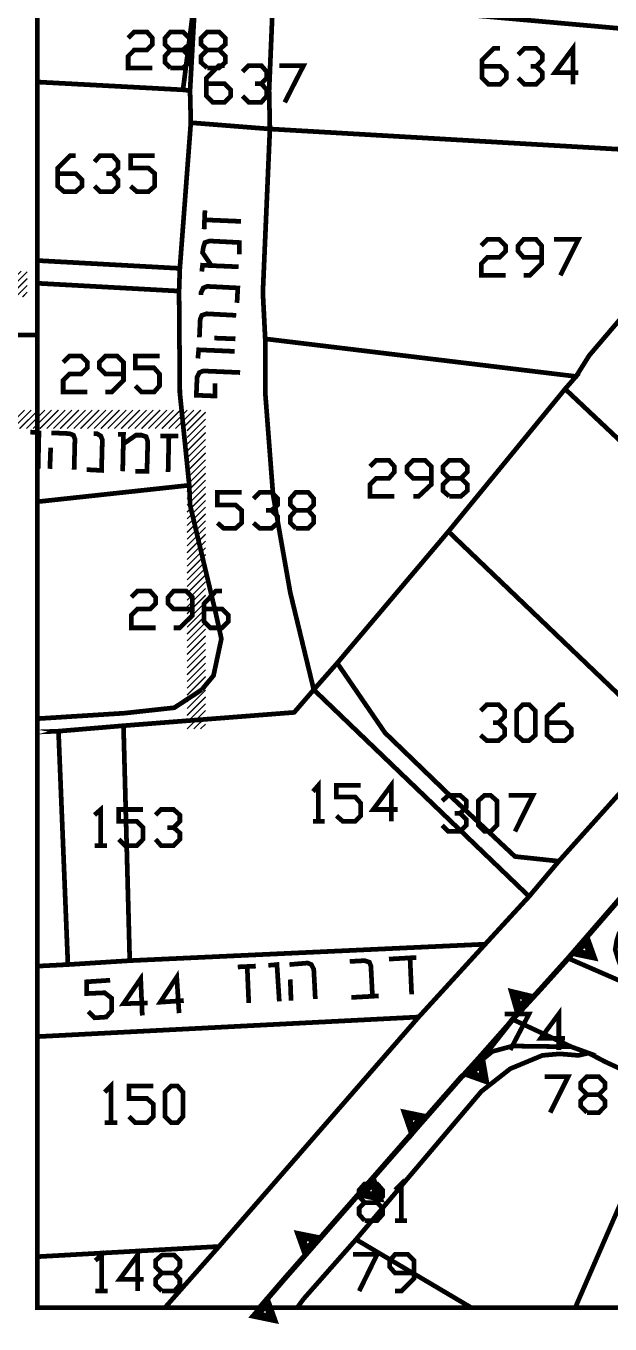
# Model space of a CAD drawing. Extents: x -6935 to 6681, y -4073 to 3778.
# Drawn here: x 3238 to 3969, y -1385 to 240 of the extents above; entities that cross this region are included whole.
import ezdxf

# ---------------------------------------------------------------- set-up
doc = ezdxf.new("R2010")
doc.units = 0
doc.header["$MEASUREMENT"] = 0
doc.layers.add('blue', color=160, linetype='Continuous', lineweight=0)

# ---------------------------------------------------------------- blocks, each defined once
blk = doc.blocks.new('Map')
at = {"color": 0, "const_width": 0.01}
for points in [[(16.83329, 4.59836), (16.83329, 8.27669), (12.09994, 8.27669), (12.09994, 4.59836), (16.83329, 4.59836)], [(16.83329, 4.59836), (16.83329, 8.27669), (12.09994, 8.27669), (12.09994, 4.59836), (16.83329, 4.59836)], [(12.62995, 7.60666), (12.6416, 7.60834), (13.09332, 7.58501), (13.33828, 7.56998), (13.79498, 7.54334), (13.81332, 7.27832), (12.60163, 7.38666), (12.62995, 7.60666)], [(12.42498, 7.18837), (12.40995, 7.19), (12.43664, 7.39833), (12.42498, 7.18837)], [(12.42666, 7.12001), (12.42498, 7.18837), (12.43664, 7.39833), (12.60163, 7.38666), (12.59332, 7.18837), (12.59495, 7.10666), (12.42666, 7.12001)], [(13.81332, 7.27832), (13.62831, 7.04666), (12.59495, 7.10666), (12.59332, 7.18837), (12.60163, 7.38666), (13.81332, 7.27832)], [(13.40995, 6.78337), (13.27496, 6.625), (13.24664, 6.58002), (12.58496, 6.66), (12.57998, 6.75836), (12.59495, 7.10666), (13.62831, 7.04666), (13.40995, 6.78337)], [(13.91662, 6.13336), (13.93995, 6.12001), (14.52995, 6.79834), (14.55166, 6.80333), (14.5783, 6.81169), (14.2333, 6.41498), (13.96328, 6.10834), (13.35499, 5.41498), (13.33828, 5.39502), (13.33328, 5.38), (13.32998, 5.36002), (13.33664, 5.33833), (13.34831, 5.30832), (13.38331, 5.27501), (13.22999, 5.34169), (13.91662, 6.13336)], [(13.88662, 6.35336), (13.68164, 6.12169), (13.22331, 6.55333), (13.24664, 6.58002), (13.27496, 6.625), (13.40995, 6.78337), (13.88662, 6.35336)], [(12.73828, 5.97), (12.68832, 5.91336), (12.6383, 6.12001), (12.60163, 6.32834), (12.58496, 6.54666), (12.58496, 6.66), (13.24664, 6.58002), (13.22331, 6.55333), (12.97494, 6.25), (12.73828, 5.97)], [(13.70498, 6.10504), (13.43995, 5.80501), (12.97494, 6.25), (13.22331, 6.55333), (13.68164, 6.12169), (13.70498, 6.10504)], [(13.11666, 5.55832), (12.9866, 5.68001), (12.83996, 5.82166), (12.73828, 5.97), (12.97494, 6.25), (13.43995, 5.80501), (13.20996, 5.54834), (13.11666, 5.55832)], [(13.20996, 5.54834), (13.14666, 5.47336), (12.68832, 5.91336), (12.73828, 5.97), (12.83996, 5.82166), (12.9866, 5.68001), (13.11666, 5.55832), (13.20996, 5.54834)], [(13.14666, 5.47336), (13.05328, 5.37169), (12.29662, 5.33669), (12.28332, 5.83669), (12.64666, 5.86501), (12.68832, 5.91336), (13.14666, 5.47336)], [(13.13331, 5.80501), (13.11996, 5.81668), (13.11996, 5.86833), (13.13331, 5.88168), (13.14666, 5.88168), (13.15995, 5.86833), (13.15995, 5.81668), (13.14666, 5.80501), (13.13331, 5.80501)], [(12.09994, 5.82334), (12.14498, 5.82504), (12.09994, 5.82334)], [(12.29662, 5.33669), (12.16499, 5.32834), (12.14498, 5.82504), (12.28332, 5.83669), (12.29662, 5.33669)], [(13.05166, 5.61165), (13.03831, 5.625), (13.03831, 5.6767), (13.05166, 5.68837), (13.06495, 5.68837), (13.0783, 5.6767), (13.0783, 5.625), (13.06495, 5.61165), (13.05166, 5.61165)], [(13.23828, 5.35168), (13.26998, 5.38834), (13.28663, 5.34169), (13.23828, 5.35168)], [(13.2683, 5.38168), (13.27995, 5.34668), (13.24496, 5.35336), (13.2683, 5.38168)], [(13.2666, 5.37332), (13.27496, 5.35168), (13.25163, 5.35666), (13.2666, 5.37332)], [(13.26498, 5.3667), (13.2683, 5.35666), (13.25999, 5.35834), (13.26498, 5.3667)], [(13.15664, 5.26004), (13.12164, 5.22498), (13.1083, 5.2717), (13.15664, 5.26004)], [(13.12333, 5.23166), (13.11328, 5.26665), (13.14828, 5.25836), (13.12333, 5.23166)], [(13.12663, 5.24001), (13.11996, 5.26166), (13.1416, 5.25668), (13.12663, 5.24001)], [(13.12831, 5.24669), (13.12495, 5.255), (13.13331, 5.25336), (13.12831, 5.24669)], [(13.1116, 5.21169), (13.2366, 5.15332), (13.1116, 5.155), (13.06831, 5.14334), (13.00331, 5.09001), (13.03495, 5.125), (13.1116, 5.21169)], [(13.00999, 5.095), (13.0483, 5.12668), (13.05664, 5.07834), (13.00999, 5.095)], [(13.04498, 5.12001), (13.05166, 5.08333), (13.0183, 5.09668), (13.04498, 5.12001)], [(13.0433, 5.11165), (13.04662, 5.09001), (13.02496, 5.09836), (13.0433, 5.11165)], [(13.03999, 5.10504), (13.04162, 5.09668), (13.03332, 5.09836), (13.03999, 5.10504)], [(12.38499, 4.9917), (12.37164, 5.005), (12.37164, 5.05669), (12.38499, 5.06998), (12.39828, 5.06998), (12.40995, 5.05669), (12.40995, 5.005), (12.39828, 4.9917), (12.38499, 4.9917)], [(12.92828, 5.005), (12.89666, 4.96669), (12.87995, 5.01502), (12.92828, 5.005)], [(12.89828, 4.97498), (12.88662, 5.01004), (12.92162, 5.00168), (12.89828, 4.97498)], [(12.89828, 4.98334), (12.8916, 5.00336), (12.91331, 5), (12.89828, 4.98334)], [(12.89996, 4.99001), (12.89828, 4.99832), (12.90664, 4.99669), (12.89996, 4.99001)], [(12.78332, 4.83833), (12.81495, 4.875), (12.83166, 4.82834), (12.78332, 4.83833)], [(12.81332, 4.86833), (12.82499, 4.83333), (12.78999, 4.84169), (12.81332, 4.86833)], [(12.81332, 4.86002), (12.81994, 4.83833), (12.7983, 4.84337), (12.81332, 4.86002)], [(12.81164, 4.85336), (12.81332, 4.84337), (12.80496, 4.84668), (12.81164, 4.85336)], [(12.7033, 4.74669), (12.66998, 4.71001), (12.65327, 4.75668), (12.7033, 4.74669)], [(12.67162, 4.71669), (12.65995, 4.75168), (12.69494, 4.74333), (12.67162, 4.71669)], [(12.6733, 4.72498), (12.66499, 4.74669), (12.68832, 4.7417), (12.6733, 4.72498)], [(12.67498, 4.73166), (12.67162, 4.7417), (12.67996, 4.73833), (12.67498, 4.73166)], [(12.55827, 4.58002), (12.58996, 4.6167), (12.60662, 4.56998), (12.55827, 4.58002)], [(12.58828, 4.61002), (12.59994, 4.57504), (12.56495, 4.58165), (12.58828, 4.61002)], [(12.58664, 4.60168), (12.59495, 4.58002), (12.57162, 4.58501), (12.58664, 4.60168)], [(12.58496, 4.595), (12.58828, 4.58501), (12.57998, 4.58669), (12.58496, 4.595)]]:
    blk.add_lwpolyline(points, close=True, dxfattribs=at)
at = {"color": 0}
for points, const_width in [([(12.57331, 4.59836), (12.62495, 4.65837), (13.00331, 5.09001), (13.03999, 5.12001), (13.06164, 5.14833), (13.1116, 5.21169), (13.16998, 5.27501), (13.22999, 5.34169), (13.91662, 6.13336), (14.49833, 6.78668), (14.52995, 6.79834), (14.55166, 6.80333), (14.5783, 6.81169), (15.37995, 7.08002), (15.69331, 7.18501), (15.99664, 7.285), (16.26498, 7.37169), (16.28999, 7.38), (16.31495, 7.38666), (16.83329, 8.27669)], 0.011667), ([(16.83329, 8.27669), (16.31495, 7.38666), (16.28999, 7.38), (16.26498, 7.37169), (15.99664, 7.285), (15.69331, 7.18501), (15.37995, 7.08002), (14.5783, 6.81169), (14.55166, 6.80333), (14.52995, 6.79834), (14.49833, 6.78668), (13.91662, 6.13336), (13.22999, 5.34169), (13.16998, 5.27501), (13.1116, 5.21169), (13.03495, 5.125), (13.00331, 5.09001), (12.62495, 4.65837)], 0.01), ([(12.4866, 4.72836), (12.91163, 5.21669), (13.05328, 5.37169), (13.14666, 5.47336), (13.20996, 5.54834), (13.43995, 5.80501), (13.70498, 6.10504), (14.38998, 6.86333), (14.54662, 7.53337), (14.57499, 7.64833), (14.64666, 8.00836)], 0.01), ([(14.79498, 7.98502), (14.49833, 6.78668), (13.91662, 6.13336), (13.22999, 5.34169)], 0.01), ([(12.44662, 7.61501), (12.43664, 7.39833), (12.40995, 7.19)], 0.01), ([(12.62495, 4.65837), (13.00331, 5.09001), (13.03495, 5.125), (13.1116, 5.21169), (13.16998, 5.27501), (13.22999, 5.34169), (13.91662, 6.13336), (14.49833, 6.78668), (14.52995, 6.79834), (14.55166, 6.80333), (14.5783, 6.81169), (15.37995, 7.08002), (15.69331, 7.18501), (15.99664, 7.285), (16.26498, 7.37169), (16.28999, 7.38), (16.31495, 7.38666), (16.81164, 7.54834)], 0.01), ([(12.2933, 7.30002), (12.30664, 7.31337), (12.33328, 7.31337), (12.34495, 7.30002), (12.34495, 7.28668), (12.33328, 7.27501), (12.30664, 7.27501), (12.2933, 7.26166), (12.2933, 7.23665), (12.34495, 7.23665)], 0.01), ([(12.38331, 7.23665), (12.37164, 7.24832), (12.37164, 7.26166), (12.38331, 7.27501), (12.40995, 7.27501), (12.4233, 7.28668), (12.4233, 7.30002), (12.40995, 7.31337), (12.38331, 7.31337), (12.37164, 7.30002), (12.37164, 7.28668), (12.38331, 7.27501)], 0.01), ([(12.46164, 7.23665), (12.44831, 7.24832), (12.44831, 7.26166), (12.46164, 7.27501), (12.4866, 7.27501), (12.49995, 7.28668), (12.49995, 7.30002), (12.4866, 7.31337), (12.46164, 7.31337), (12.44831, 7.30002), (12.44831, 7.28668), (12.46164, 7.27501)], 0.01), ([(13.25163, 7.22668), (13.20162, 7.22668), (13.23998, 7.27832), (13.23998, 7.20166)], 0.01), ([(12.40995, 7.27501), (12.4233, 7.26166), (12.4233, 7.24832), (12.40995, 7.23665), (12.38331, 7.23665)], 0.01), ([(12.4866, 7.27501), (12.49995, 7.26166), (12.49995, 7.24832), (12.4866, 7.23665), (12.46164, 7.23665)], 0.01), ([(13.04662, 7.24001), (13.08496, 7.24001), (13.09831, 7.22668), (13.09831, 7.21501), (13.08496, 7.20166), (13.05996, 7.20166), (13.04662, 7.21501), (13.04662, 7.25336), (13.07162, 7.27832), (13.08496, 7.27832)], 0.01), ([(13.12333, 7.26502), (13.13662, 7.27832), (13.16163, 7.27832), (13.17498, 7.26502), (13.17498, 7.25336), (13.16163, 7.24001), (13.14996, 7.24001)], 0.01), ([(12.45996, 7.20334), (12.49833, 7.20334), (12.51162, 7.19), (12.51162, 7.1767), (12.49833, 7.16336), (12.47331, 7.16336), (12.45996, 7.1767), (12.45996, 7.21501), (12.4866, 7.2417), (12.49833, 7.2417)], 0.01), ([(12.53663, 7.22836), (12.54998, 7.2417), (12.57662, 7.2417), (12.58828, 7.22836), (12.58828, 7.21501), (12.57662, 7.20334), (12.56332, 7.20334)], 0.01), ([(12.61498, 7.2417), (12.66662, 7.2417), (12.62663, 7.16336)], 0.01), ([(13.16163, 7.24001), (13.17498, 7.22668), (13.17498, 7.21501), (13.16163, 7.20166), (13.13662, 7.20166), (13.12333, 7.21501)], 0.01), ([(12.40995, 7.19), (12.09994, 7.20665)], 0.01), ([(12.09994, 7.20665), (12.40995, 7.19)], 0.01), ([(12.40995, 7.19), (12.42498, 7.18837), (12.42666, 7.12001), (12.40327, 6.81001)], 0.01), ([(12.57662, 7.20334), (12.58828, 7.19), (12.58828, 7.1767), (12.57662, 7.16336), (12.54998, 7.16336), (12.53663, 7.1767)], 0.01), ([(12.44999, 5.91336), (12.47494, 5.94336), (12.49166, 6.0217), (12.47999, 6.07504), (12.42498, 6.30669), (12.4233, 6.34836), (12.40327, 6.54502), (12.40164, 6.76166), (12.40327, 6.81001), (12.42666, 7.12001), (12.59495, 7.10666), (12.57998, 6.75836), (12.58496, 6.66), (12.58496, 6.54666), (12.60163, 6.32834), (12.6383, 6.12001), (12.68832, 5.91336), (12.64666, 5.86501), (12.28332, 5.83669), (12.14498, 5.82504)], 0.01), ([(12.1433, 7.01166), (12.18164, 7.01166), (12.19494, 6.99832), (12.19494, 6.98502), (12.18164, 6.97336), (12.15664, 6.97336), (12.1433, 6.98502), (12.1433, 7.02333), (12.16998, 7.05002), (12.18164, 7.05002)], 0.01), ([(12.22163, 7.03668), (12.2333, 7.05002), (12.25999, 7.05002), (12.27166, 7.03668), (12.27166, 7.02333), (12.25999, 7.01166), (12.24664, 7.01166)], 0.01), ([(12.2983, 6.98502), (12.31164, 6.97336), (12.33664, 6.97336), (12.34994, 6.98502), (12.34994, 7.01166), (12.33664, 7.02333), (12.2983, 7.02333), (12.2983, 7.05002), (12.34994, 7.05002)], 0.01), ([(12.25999, 7.01166), (12.27166, 6.99832), (12.27166, 6.98502), (12.25999, 6.97336), (12.2333, 6.97336), (12.22163, 6.98502)], 0.01), ([(12.45498, 6.89334), (12.45666, 6.93332)], 0.01), ([(12.45498, 6.91336), (12.53332, 6.91)], 0.01), ([(12.52995, 6.84001), (12.52995, 6.86501), (12.46664, 6.86833), (12.45666, 6.86501), (12.4533, 6.85504), (12.45162, 6.84337), (12.46995, 6.81668)], 0.01), ([(13.04498, 6.85834), (13.05827, 6.87169), (13.08328, 6.87169), (13.09663, 6.85834), (13.09663, 6.84668), (13.08328, 6.83333), (13.05827, 6.83333), (13.04498, 6.81998), (13.04498, 6.79502), (13.09663, 6.79502)], 0.01), ([(13.13499, 6.79502), (13.14828, 6.79502), (13.1733, 6.81998), (13.1733, 6.85834), (13.16163, 6.87169), (13.13499, 6.87169), (13.12333, 6.85834), (13.12333, 6.84668), (13.13499, 6.83333), (13.1733, 6.83333)], 0.01), ([(13.19999, 6.87169), (13.25163, 6.87169), (13.21328, 6.79502)], 0.01), ([(12.09994, 6.82666), (12.40327, 6.81001)], 0.01), ([(12.40327, 6.81001), (12.09994, 6.82666)], 0.01), ([(12.40327, 6.81001), (12.40164, 6.76166)], 0.01), ([(12.44999, 6.80333), (12.45162, 6.81668), (12.52827, 6.81337)], 0.01), ([(12.09994, 6.77832), (12.40164, 6.76166)], 0.01), ([(12.40164, 6.76166), (12.09994, 6.77832)], 0.01), ([(12.52496, 6.73665), (12.52664, 6.76834), (12.46164, 6.7717), (12.4533, 6.76834), (12.44831, 6.75836), (12.44831, 6.75336)], 0.01), ([(12.40164, 6.76166), (12.40327, 6.54502), (12.4233, 6.34836)], 0.01), ([(12.52328, 6.71001), (12.45996, 6.71333), (12.44999, 6.71001), (12.44662, 6.70166), (12.44494, 6.66336)], 0.01), ([(12.09994, 6.66834), (11.75663, 6.66834)], 0.01), ([(12.52166, 6.66), (12.47663, 6.66168)], 0.01), ([(12.44163, 6.61833), (12.44331, 6.63666), (12.51998, 6.63336)], 0.01), ([(12.15495, 6.61002), (12.1683, 6.62332), (12.19331, 6.62332), (12.20666, 6.61002), (12.20666, 6.59836), (12.19331, 6.58501), (12.1683, 6.58501), (12.15495, 6.57166), (12.15495, 6.54666), (12.20666, 6.54666)], 0.01), ([(12.24496, 6.54666), (12.25831, 6.54666), (12.28332, 6.57166), (12.28332, 6.61002), (12.26998, 6.62332), (12.24496, 6.62332), (12.23162, 6.61002), (12.23162, 6.59836), (12.24496, 6.58501), (12.28332, 6.58501)], 0.01), ([(12.30827, 6.56001), (12.32162, 6.54666), (12.34831, 6.54666), (12.35998, 6.56001), (12.35998, 6.58501), (12.34831, 6.59836), (12.30827, 6.59836), (12.30827, 6.62332), (12.35998, 6.62332)], 0.01), ([(12.53164, 6.58833), (12.4533, 6.59169), (12.44494, 6.58833), (12.43995, 6.57834), (12.43832, 6.53998), (12.47831, 6.53836), (12.47831, 6.565)], 0.01), ([(12.08496, 6.46169), (12.10331, 6.46001), (12.10163, 6.38336)], 0.01), ([(12.17828, 6.38168), (12.17996, 6.44666), (12.17666, 6.45502), (12.1683, 6.45833), (12.12995, 6.46001)], 0.01), ([(12.20498, 6.38168), (12.2366, 6.38), (12.23828, 6.44498), (12.23498, 6.45334), (12.22663, 6.45833), (12.21995, 6.45833)], 0.01), ([(12.27166, 6.45665), (12.28332, 6.45665), (12.28164, 6.37836)], 0.01), ([(12.30827, 6.37836), (12.33328, 6.37836), (12.33496, 6.44168), (12.33166, 6.45166), (12.32162, 6.45502), (12.30996, 6.45502), (12.28332, 6.43669)], 0.01), ([(12.3616, 6.45334), (12.39996, 6.45334)], 0.01), ([(12.37995, 6.45334), (12.37831, 6.37668)], 0.01), ([(12.12663, 6.38336), (12.12831, 6.42833)], 0.01), ([(12.80827, 6.38834), (12.82162, 6.40169), (12.84831, 6.40169), (12.85998, 6.38834), (12.85998, 6.37668), (12.84831, 6.36333), (12.82162, 6.36333), (12.80827, 6.34998), (12.80827, 6.32504), (12.85998, 6.32504)], 0.01), ([(12.89996, 6.32504), (12.91163, 6.32504), (12.93832, 6.34998), (12.93832, 6.38834), (12.92498, 6.40169), (12.89996, 6.40169), (12.88662, 6.38834), (12.88662, 6.37668), (12.89996, 6.36333), (12.93832, 6.36333)], 0.01), ([(12.97663, 6.32504), (12.96328, 6.33669), (12.96328, 6.34998), (12.97663, 6.36333), (13.00163, 6.36333), (13.01498, 6.37668), (13.01498, 6.38834), (13.00163, 6.40169), (12.97663, 6.40169), (12.96328, 6.38834), (12.96328, 6.37668), (12.97663, 6.36333)], 0.01), ([(13.00163, 6.36333), (13.01498, 6.34998), (13.01498, 6.33669), (13.00163, 6.32504), (12.97663, 6.32504)], 0.01), ([(12.4233, 6.34836), (12.09994, 6.31337)], 0.01), ([(12.09994, 6.31337), (12.4233, 6.34836)], 0.01), ([(12.4233, 6.34836), (12.42498, 6.30669), (12.47999, 6.07504), (12.49166, 6.0217), (12.47494, 5.94336), (12.44999, 5.91336)], 0.01), ([(12.4833, 6.26834), (12.49664, 6.25668), (12.52166, 6.25668), (12.53495, 6.26834), (12.53495, 6.29502), (12.52166, 6.30669), (12.4833, 6.30669), (12.4833, 6.33333), (12.53495, 6.33333)], 0.01), ([(12.55996, 6.31998), (12.57331, 6.33333), (12.59831, 6.33333), (12.6116, 6.31998), (12.6116, 6.30669), (12.59831, 6.29502), (12.58664, 6.29502)], 0.01), ([(12.64996, 6.25668), (12.6383, 6.26834), (12.6383, 6.28168), (12.64996, 6.29502), (12.67666, 6.29502), (12.68832, 6.30669), (12.68832, 6.31998), (12.67666, 6.33333), (12.64996, 6.33333), (12.6383, 6.31998), (12.6383, 6.30669), (12.64996, 6.29502)], 0.01), ([(12.59831, 6.29502), (12.6116, 6.28168), (12.6116, 6.26834), (12.59831, 6.25668), (12.57331, 6.25668), (12.55996, 6.26834)], 0.01), ([(12.67666, 6.29502), (12.68832, 6.28168), (12.68832, 6.26834), (12.67666, 6.25668), (12.64996, 6.25668)], 0.01), ([(12.29998, 6.11002), (12.31332, 6.12332), (12.33996, 6.12332), (12.35163, 6.11002), (12.35163, 6.09668), (12.33996, 6.08501), (12.31332, 6.08501), (12.29998, 6.07166), (12.29998, 6.04502), (12.35163, 6.04502)], 0.01), ([(12.38998, 6.04502), (12.40327, 6.04502), (12.42996, 6.07166), (12.42996, 6.11002), (12.41662, 6.12332), (12.38998, 6.12332), (12.37831, 6.11002), (12.37831, 6.09668), (12.38998, 6.08501), (12.42996, 6.08501)], 0.01), ([(12.45498, 6.08501), (12.49328, 6.08501), (12.50663, 6.07166), (12.50663, 6.05832), (12.49328, 6.04502), (12.46832, 6.04502), (12.45498, 6.05832), (12.45498, 6.09668), (12.47999, 6.12332), (12.49328, 6.12332)], 0.01), ([(12.28495, 5.86333), (12.3916, 5.875), (12.44999, 5.91336)], 0.01), ([(12.44999, 5.91336), (12.3916, 5.875), (12.28495, 5.86333)], 0.01), ([(13.0433, 5.86833), (13.05664, 5.88168), (13.08166, 5.88168), (13.09495, 5.86833), (13.09495, 5.85666), (13.08166, 5.84337), (13.06994, 5.84337)], 0.01), ([(13.18496, 5.84337), (13.22331, 5.84337), (13.2366, 5.83002), (13.2366, 5.81668), (13.22331, 5.80501), (13.19831, 5.80501), (13.18496, 5.81668), (13.18496, 5.85666), (13.21164, 5.88168), (13.22331, 5.88168)], 0.01), ([(12.09994, 5.85168), (12.28495, 5.86333)], 0.01), ([(12.28495, 5.86333), (12.09994, 5.85168)], 0.01), ([(12.14498, 5.82504), (12.16499, 5.32834)], 0.01), ([(13.08166, 5.84337), (13.09495, 5.83002), (13.09495, 5.81668), (13.08166, 5.80501), (13.05664, 5.80501), (13.0433, 5.81668)], 0.01), ([(12.68664, 5.69666), (12.69831, 5.71001), (12.69831, 5.63336)], 0.01), ([(12.86666, 5.65837), (12.81495, 5.65837), (12.85331, 5.71001), (12.85331, 5.63336)], 0.01), ([(12.7366, 5.64502), (12.74995, 5.63336), (12.77664, 5.63336), (12.78831, 5.64502), (12.78831, 5.67166), (12.77664, 5.68501), (12.7366, 5.68501), (12.7366, 5.71001), (12.78831, 5.71001)], 0.01), ([(12.96164, 5.6767), (12.97494, 5.68837), (12.99995, 5.68837), (13.0133, 5.6767), (13.0133, 5.66336), (12.99995, 5.65001), (12.98828, 5.65001)], 0.01), ([(13.10331, 5.68837), (13.15495, 5.68837), (13.11666, 5.61165)], 0.01), ([(12.22163, 5.6467), (12.23498, 5.65837), (12.23498, 5.58165)], 0.01), ([(12.27328, 5.595), (12.28663, 5.58165), (12.31164, 5.58165), (12.32499, 5.595), (12.32499, 5.62001), (12.31164, 5.63336), (12.27328, 5.63336), (12.27328, 5.65837), (12.32499, 5.65837)], 0.01), ([(12.35163, 5.6467), (12.36328, 5.65837), (12.38998, 5.65837), (12.40327, 5.6467), (12.40327, 5.63336), (12.38998, 5.62001), (12.37663, 5.62001)], 0.01), ([(12.68664, 5.63336), (12.71164, 5.63336)], 0.01), ([(12.99995, 5.65001), (13.0133, 5.63666), (13.0133, 5.625), (12.99995, 5.61165), (12.97494, 5.61165), (12.96164, 5.625)], 0.01), ([(12.38998, 5.62001), (12.40327, 5.60834), (12.40327, 5.595), (12.38998, 5.58165), (12.36328, 5.58165), (12.35163, 5.595)], 0.01), ([(12.22163, 5.58165), (12.24833, 5.58165)], 0.01), ([(12.16499, 5.32834), (12.29662, 5.33669), (13.05328, 5.37169), (12.91163, 5.21669)], 0.01), ([(12.16499, 5.32834), (12.09994, 5.32504)], 0.01), ([(12.09994, 5.32504), (12.16499, 5.32834)], 0.01), ([(12.59164, 5.32666), (12.60998, 5.32834), (12.61498, 5.25)], 0.01), ([(13.22999, 5.34169), (13.16998, 5.27501), (13.1116, 5.21169), (13.03495, 5.125), (13.00331, 5.09001), (12.62495, 4.65837)], 0.01), ([(12.69163, 5.255), (12.68832, 5.31836), (12.68327, 5.32834), (12.67498, 5.33165), (12.63662, 5.32834)], 0.01), ([(12.81332, 5.26004), (12.80996, 5.32504), (12.80664, 5.33333), (12.79662, 5.33669), (12.76498, 5.33501)], 0.01), ([(12.84831, 5.34001), (12.90664, 5.34337)], 0.01), ([(12.8933, 5.34169), (12.89666, 5.26502)], 0.01), ([(15.12164, 5.04666), (14.21995, 4.90332), (14.15495, 4.74001), (13.44494, 5.05832), (13.30827, 5.12169), (13.27328, 5.14002), (13.2366, 5.15332), (13.1116, 5.21169), (13.16998, 5.27501), (13.22999, 5.34169), (13.38331, 5.27501), (13.90327, 5.04666), (13.99328, 5.00336), (14.11666, 5.02832), (14.34495, 5.05669), (14.7333, 5.12169), (14.82998, 5.13666), (15.26998, 5.20166)], 0.01), ([(12.33496, 5.24669), (12.28332, 5.24501), (12.31994, 5.29834), (12.32331, 5.22)], 0.01), ([(12.41163, 5.25168), (12.3616, 5.24832), (12.39666, 5.3017), (12.40164, 5.22498)], 0.01), ([(12.52664, 5.32334), (12.56495, 5.32504)], 0.01), ([(12.54662, 5.32504), (12.54998, 5.24669)], 0.01), ([(12.20828, 5.22836), (12.22163, 5.21501), (12.24664, 5.21669), (12.25831, 5.23004), (12.25831, 5.25668), (12.24328, 5.26834), (12.20498, 5.26665), (12.20498, 5.29166), (12.25495, 5.29502)], 0.01), ([(12.63998, 5.25168), (12.6383, 5.29666)], 0.01), ([(12.7683, 5.25836), (12.82662, 5.26166)], 0.01), ([(12.91163, 5.21669), (12.09994, 5.17502)], 0.01), ([(12.09994, 5.17502), (12.91163, 5.21669)], 0.01), ([(12.91163, 5.21669), (12.4866, 4.72836)], 0.01), ([(13.09495, 5.22336), (13.14666, 5.22336), (13.10662, 5.1467)], 0.01), ([(13.22331, 5.17166), (13.17162, 5.17166), (13.20996, 5.22336), (13.20996, 5.1467)], 0.01), ([(12.62495, 4.65837), (13.00331, 5.09001), (13.06831, 5.14334), (13.1116, 5.155), (13.2366, 5.15332), (13.27328, 5.14002), (13.25163, 5.13504), (13.21164, 5.13834), (13.17498, 5.13504), (13.10662, 5.10666), (13.04498, 5.05832), (12.77827, 4.74333), (12.66662, 4.6167)], 0.01), ([(12.77827, 4.74333), (13.04498, 5.05832), (13.10662, 5.10666), (13.17498, 5.13504), (13.21164, 5.13834), (13.25163, 5.13504), (13.27328, 5.14002), (13.30827, 5.12169), (13.44494, 5.05832)], 0.01), ([(13.17996, 5.09001), (13.22999, 5.09001), (13.19163, 5.01334)], 0.01), ([(13.26998, 5.01334), (13.25663, 5.02669), (13.25663, 5.03836), (13.26998, 5.0517), (13.29498, 5.0517), (13.30827, 5.065), (13.30827, 5.07666), (13.29498, 5.09001), (13.26998, 5.09001), (13.25663, 5.07666), (13.25663, 5.065), (13.26998, 5.0517)], 0.01), ([(12.24328, 5.05669), (12.25663, 5.06998), (12.25663, 4.9917)], 0.01), ([(12.29498, 5.005), (12.30827, 4.9917), (12.33328, 4.9917), (12.34663, 5.005), (12.34663, 5.03168), (12.33328, 5.04334), (12.29498, 5.04334), (12.29498, 5.06998), (12.34663, 5.06998)], 0.01), ([(13.24496, 4.59836), (13.44494, 5.05832)], 0.01), ([(13.44494, 5.05832), (13.24496, 4.59836)], 0.01), ([(13.29498, 5.0517), (13.30827, 5.03836), (13.30827, 5.02669), (13.29498, 5.01334), (13.26998, 5.01334)], 0.01), ([(12.24328, 4.9917), (12.26998, 4.9917)], 0.01), ([(12.79662, 4.78337), (12.78495, 4.79666), (12.78495, 4.81001), (12.79662, 4.82166), (12.82331, 4.82166), (12.83496, 4.83501), (12.83496, 4.84836), (12.82331, 4.86165), (12.79662, 4.86165), (12.78495, 4.84836), (12.78495, 4.83501), (12.79662, 4.82166)], 0.01), ([(12.8616, 4.84836), (12.87495, 4.86165), (12.87495, 4.78337)], 0.01), ([(12.82331, 4.82166), (12.83496, 4.81001), (12.83496, 4.79666), (12.82331, 4.78337), (12.79662, 4.78337)], 0.01), ([(12.8616, 4.78337), (12.88662, 4.78337)], 0.01), ([(12.09994, 4.70665), (12.4866, 4.72836), (12.37164, 4.59836)], 0.01), ([(12.4866, 4.72836), (12.09994, 4.70665)], 0.01), ([(12.32662, 4.65837), (12.27496, 4.65837), (12.31332, 4.71001), (12.31332, 4.63336)], 0.01), ([(12.37164, 4.59836), (12.4866, 4.72836)], 0.01), ([(12.66662, 4.6167), (12.77827, 4.74333)], 0.01), ([(12.77827, 4.74333), (13.02328, 4.59836)], 0.01), ([(13.02328, 4.59836), (12.77827, 4.74333)], 0.01), ([(12.22331, 4.69834), (12.2366, 4.71001), (12.2366, 4.63336)], 0.01), ([(12.36498, 4.63336), (12.35163, 4.6467), (12.35163, 4.65837), (12.36498, 4.67166), (12.3916, 4.67166), (12.40327, 4.68501), (12.40327, 4.69834), (12.3916, 4.71001), (12.36498, 4.71001), (12.35163, 4.69834), (12.35163, 4.68501), (12.36498, 4.67166)], 0.01), ([(12.77166, 4.71169), (12.82331, 4.71169), (12.78495, 4.63336)], 0.01), ([(12.8616, 4.63336), (12.87495, 4.63336), (12.90164, 4.66), (12.90164, 4.69834), (12.8883, 4.71169), (12.8616, 4.71169), (12.84994, 4.69834), (12.84994, 4.68501), (12.8616, 4.67166), (12.90164, 4.67166)], 0.01), ([(12.3916, 4.67166), (12.40327, 4.65837), (12.40327, 4.6467), (12.3916, 4.63336), (12.36498, 4.63336)], 0.01), ([(12.57331, 4.59836), (12.62495, 4.65837)], 0.01), ([(12.57331, 4.59836), (12.62495, 4.65837)], 0.01), ([(12.62495, 4.65837), (12.57331, 4.59836)], 0.01), ([(12.62495, 4.65837), (12.57331, 4.59836)], 0.01), ([(12.22331, 4.63336), (12.24995, 4.63336)], 0.01), ([(12.66662, 4.6167), (12.65327, 4.59836)], 0.01), ([(12.65327, 4.59836), (12.66662, 4.6167)], 0.01)]:
    blk.add_lwpolyline(points, dxfattribs=dict(at, const_width=const_width))

msp = doc.modelspace()

# ---------------------------------------------------------------- hatches: boundary and pattern name
at = {"layer": 'blue'}
h = msp.add_hatch(dxfattribs=at)
h.set_pattern_fill('JIS_LC_20', color=256, scale=0.3)
h.set_pattern_definition([(45, (438.5266, -4719.0173), (-4.2426407, 4.2426407), []), (45, (438.6466, -4719.0173), (-4.2426407, 4.2426407), [])])
h.paths.add_polyline_path([(2357, 579.7), (2489, 579.7), (2489, 602.7), (2346, 602.7), (2333, 602.7), (2333, 500.7), (2357, 500.7)])
h.paths.add_polyline_path([(2357, 387.7), (2333, 387.7), (2333, 164.7), (2357, 164.7)])
h.paths.add_polyline_path([(2357, 51.7), (2333, 51.7), (2333, -55.3), (2357, -55.3), (2357, -15.3)])
h.paths.add_polyline_path([(2356, -65.3), (2356, -55.3), (2333, -55.3), (2333, -155.3), (2356, -155.3)])
h.paths.add_polyline_path([(2437, -55.3), (2356, -55.3), (2356, -65.3), (2426, -65.3), (2437, -65.3)])
h.paths.add_polyline_path([(2715, 153.7), (2690, 153.7), (2690, -55.3), (2715, -55.3)])
h.paths.add_polyline_path([(2705, 472.7), (2692, 472.7), (2692, 288.7), (2705, 288.7)])
h.paths.add_polyline_path([(2715, 288.7), (2690, 288.7), (2690, 266.7), (2715, 266.7)])
h.paths.add_polyline_path([(2957.1, 147.9), (2997.1, 147.9), (2997.1, 195.9), (2985.1, 195.9), (2985.1, 196.9), (2974.3, 196.9), (2974.4, 191.9), (2910.4, 190.7), (2911.7, 123.7), (2911.7, 96.7), (2911.7, 69.7), (2911.7, 42.7), (2911.7, 15.7), (2911.7, -11.3), (2911.7, -67.3), (3196.7, -67.3), (3196.7, -99.3), (3239.7, -99.3), (3239.7, -67.3), (3212.7, -67.3), (3212.7, 0.9), (3169.1, 0.9), (3169.1, -18.1), (2957.1, -18.1)])
h.paths.add_polyline_path([(2991.7, 219.7), (2981.7, 219.7), (2981.7, 196.9), (2985.1, 196.9), (2985.1, 195.9), (2991.7, 195.9)])
h.paths.add_polyline_path([(2991.7, 369.7), (3188, 369.7), (3188, 379.7), (2991.7, 379.7), (2991.7, 384.7), (2981.7, 384.7), (2981.7, 369.7), (2981.7, 299.7), (2991.7, 299.7)])
h.paths.add_polyline_path([(3212.7, 211.9), (3189.7, 211.9), (3189.7, 195.9), (3053.1, 195.9), (3053.1, 147.9), (3169.1, 147.9), (3169.1, 74.9), (3212.7, 74.9)])
h.paths.add_polyline_path([(3212.7, 379.7), (3188, 379.7), (3188, 369.7), (3189.7, 369.7), (3189.7, 273.9), (3212.7, 273.9), (3212.7, 301.7)])
h.paths.add_polyline_path([(3212.7, 605.7), (3189.7, 605.7), (3115.7, 605.7), (3115.7, 582.7), (3189.7, 582.7), (3189.7, 492.7), (3212.7, 492.7)])
h.paths.add_polyline_path([(2931.7, 582.7), (3002.7, 582.7), (3002.7, 605.7), (2906, 605.7), (2906, 472.6), (2931.7, 472.6), (2931.7, 512.7, -0.014707), (2928.7, 513.1), (2928.7, 562.2), (2931.7, 562.5)])
h.paths.add_polyline_path([(2906, 488.7), (2855.5, 488.7), (2855.5, 472.7), (2906, 472.7)])
h.paths.add_polyline_path([(2765.5, 488.7), (2715, 488.7), (2715, 472.7), (2765.5, 472.7), (2765.5, 472.7)])
h.paths.add_polyline_path([(2715, 602.7), (2692, 602.7), (2602, 602.7), (2602, 579.7), (2692, 579.7), (2692, 472.7), (2715, 472.7)])
h.paths.add_polyline_path([(2366, -488.3), (2333, -488.3), (2333, -513.3), (2366, -513.3)])
h.paths.add_polyline_path([(2971.7, -488.3), (2951, -488.3), (2945, -488.3), (2945, -513.3), (2945, -617.3), (2945, -640.3), (2971.7, -640.3), (2971.7, -617.3)])
h.paths.add_polyline_path([(3303.7, -241.3), (3219.7, -241.3), (3219.7, -230.3), (3196.7, -230.3), (3196.7, -264.3), (3303.7, -264.3)])
h.paths.add_polyline_path([(3377.7, -241.3), (3303.7, -241.3), (3303.7, -264.3), (3377.7, -264.3)])
h.paths.add_polyline_path([(3462.7, -241.3), (3439.7, -241.3), (3377.7, -241.3), (3377.7, -264.3), (3439.7, -264.3), (3439.7, -640.3), (3462.7, -640.3)])

# ---------------------------------------------------------------- block references
at = {"linetype": 'ByBlock', "xscale": 588.2508833876793, "yscale": 588.2508833876793, "zscale": 588.2508833876793}
msp.add_blockref('Map', (-3865.5, -4069.7), dxfattribs=at)

doc.saveas('drawing.dxf')
